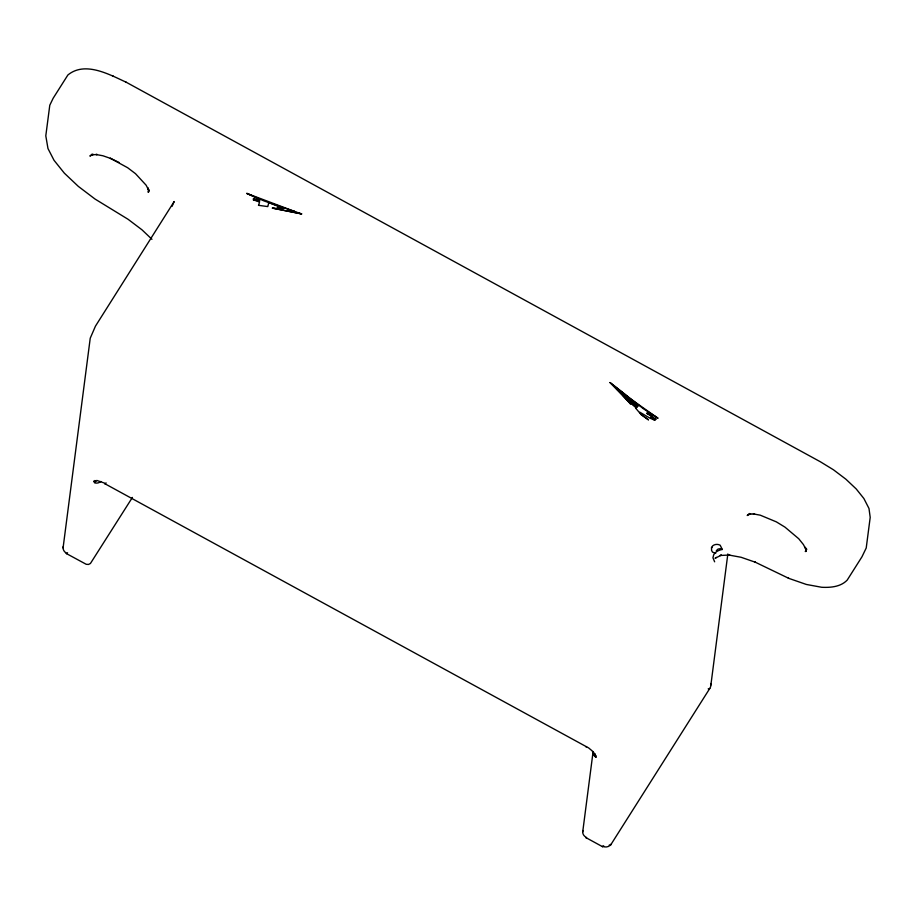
<?xml version="1.0" encoding="UTF-8"?>
<svg xmlns="http://www.w3.org/2000/svg" width="916" height="916" viewBox="0 0 916 916"><rect width="100%" height="100%" fill="white"/><g stroke="black" fill="none" stroke-linecap="round" stroke-linejoin="round"><path stroke-width="1.37" d="M63.078 547.905L90.237 338.199L95.447 326.165L174.166 201.543L172.048 206.363M582.702 832.026L593.018 752.242A6.355 5.817 7.4 0 0 596.213 757.349L594.713 755.07L596.007 755.826L593.9 753.479L595.068 753.994L592.492 751.727L593.453 751.979L588.69 747.96L104.825 483.694M710.885 685.019L727.842 553.951M148.839 190.562L148.621 192.062L148.06 187.906L148.884 190.551L146.136 185.215L135.499 173.674L127.633 167.72L110.309 158.25L119.034 162.453M806.16 549.966L805.943 551.478L805.382 547.31L806.206 549.955L803.458 544.619L798.752 538.757L784.955 527.124L776.356 521.868L760.269 515.181L753.307 513.91L754.566 513.922L749.265 514.197L750.651 513.784L747.204 515.502L749.483 513.487M148.003 192.131L148.976 190.162M806.298 549.566L805.324 551.547L806.801 549.211M132.419 497.422L90.421 563.489L88.508 564.451L86.207 564.29L66.296 553.504M610.812 844.735L709.774 688.477M92.161 154.071L89.883 156.086L93.329 154.38L91.944 154.793L97.245 154.518L95.985 154.495L102.947 155.777L110.893 158.525M716.312 550.688L718.041 549.062L720.285 548.684L722.289 549.463A63.582 23.621 32.3 0 0 713.678 554.856L712.934 557.752L714.64 561.806M716.369 557.409L715.087 558.256L721.465 555.085L720.079 555.497L729.789 554.993L728.529 554.97L741.067 557.271L755.357 562.229L754.773 561.955L788.882 578.397L806.355 584.454L821.663 587.27C830.549 587.717 840.682 586.916 847.208 580.091L861.956 556.813L866.215 548.008L870.2 517.391L868.986 508.483L863.891 498.533L856.231 488.972L845.892 479.205L833.468 469.793L820.381 461.779L126.099 82.177M272.396 208.104L301.582 213.909L272.396 208.104L282.746 208.963L277.308 207.6L282.93 208.241L268.64 202.562A6.366 1.843 -78.5 0 1 267.781 206.581L258.484 205.321A6.412 2.393 -77.3 0 0 259.32 202.848L259.514 201.967L253.182 199.791L259.663 201.085L253.308 198.772L259.755 200.215L259.789 199.39L246.805 193.402L294.941 211.55L288.242 210.348L301.582 213.909L264.186 200.993L246.805 193.402M126.328 82.291C109.37 74.528 85.085 60.868 67.876 74.998L53.139 98.275L49.785 105.226L45.8 135.843L47.975 148.541L54.021 160.289L64.372 173.193L78.341 186.395L95.069 199.07L128.08 219.29L141.991 229.824L151.964 239.305M112.45 75.593L113.023 75.879M788.298 578.111L788.882 578.397M585.908 837.613L602.442 846.647M657.837 418.131L647.933 412.097L652.581 415.372L647.337 412.658L651.952 415.91L646.707 413.276L656.131 419.345L650.543 417.295L655.1 420.364L649.81 418.085L639.86 412.211L641.04 414.479L648.391 419.78L641.04 414.479L635.704 408.227L638.246 405.685L616.514 388.957L657.837 418.131L643.318 408.696L610.045 382.567L630.506 403.876L629.258 401.826L636.208 407.723L629.635 401.471L636.723 407.208L610.045 382.567L624.426 393.914L631.181 399.96L623.91 394.407L637.742 406.189L630.414 400.727L637.238 406.693L622.869 395.369L630.506 403.876M715.74 553.321L712.534 552.142L711.572 550.424L711.503 547.184L712.064 547.562L712.511 546.005A6.355 5.817 7.4 0 1 720.171 545.215L722.289 549.463M710.667 683.508A6.355 5.817 7.4 0 1 710.037 687.916A6.355 2.359 32.3 0 1 708.194 688.843M609.232 845.102A6.355 2.359 32.3 0 0 611.087 844.186A6.355 5.817 7.4 0 1 602.419 846.155A6.355 1.008 -61.3 0 0 603.713 845.869M586.583 837.464A6.355 1.008 -61.3 0 1 585.885 837.121A6.355 5.817 7.4 0 1 582.908 830.514M586.549 746.574A6.355 1.008 -61.3 0 1 585.874 746.723M100.783 481.484A6.355 5.817 7.4 0 1 94.657 482.881L93.672 481.152L95.127 481.908L94.932 480.534L96.226 481.358L96.821 480.431L104.802 483.201A6.355 1.008 -61.3 0 0 106.096 482.915M67.566 552.726A6.355 1.008 -61.3 0 1 66.273 553.012A6.355 5.817 7.4 0 1 63.296 546.405"/></g></svg>
